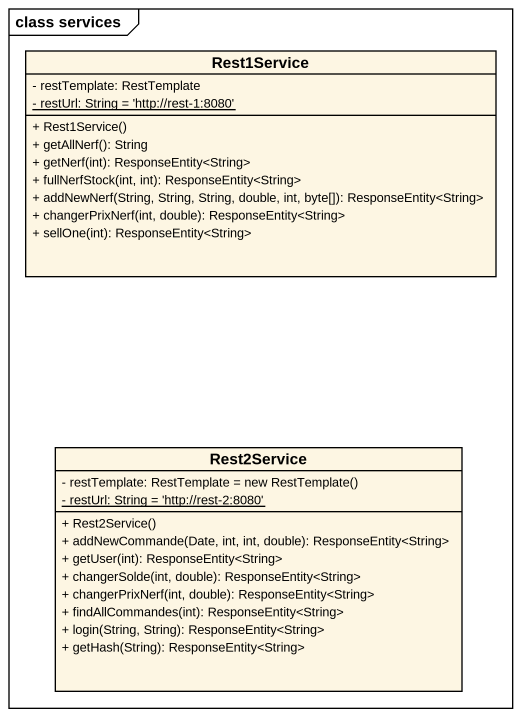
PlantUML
@startuml
mainframe class services
hide circle
hide empty members
skinparam classAttributeIconSize 0
class Rest1Service {
  - restTemplate: RestTemplate
  {static} - restUrl: String = 'http://rest-1:8080'
  + Rest1Service()
  + getAllNerf(): String
  + getNerf(int): ResponseEntity<String>
  + fullNerfStock(int, int): ResponseEntity<String>
  + addNewNerf(String, String, String, double, int, byte[]): ResponseEntity<String>
  + changerPrixNerf(int, double): ResponseEntity<String>
  + sellOne(int): ResponseEntity<String>
}
class Rest2Service {
  {field} - restTemplate: RestTemplate = new RestTemplate()
  {static} - restUrl: String = 'http://rest-2:8080'
  + Rest2Service()
  + addNewCommande(Date, int, int, double): ResponseEntity<String>
  + getUser(int): ResponseEntity<String>
  + changerSolde(int, double): ResponseEntity<String>
  + changerPrixNerf(int, double): ResponseEntity<String>
  + findAllCommandes(int): ResponseEntity<String>
  + login(String, String): ResponseEntity<String>
  + getHash(String): ResponseEntity<String>
}
@enduml
